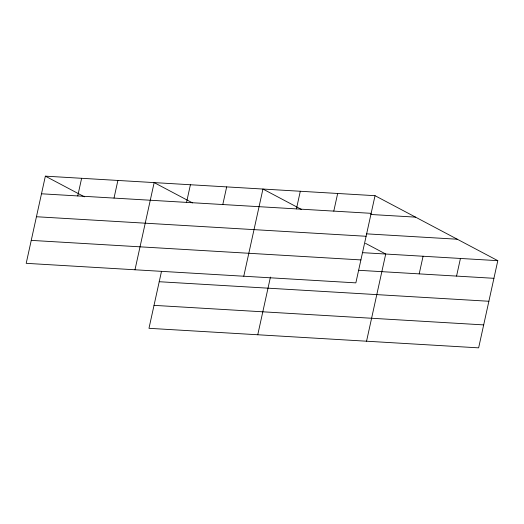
<?xml version="1.0" encoding="UTF-8"?>
<svg xmlns="http://www.w3.org/2000/svg" width="524" height="524" viewBox="0 0 524 524"><rect width="100%" height="100%" fill="white"/><g stroke="black" fill="none" stroke-linecap="round" stroke-linejoin="round"><path stroke-width="0.79" d="M45.365 176.149L26.2 263.33L355.855 282.868L375.027 195.688L45.365 176.149L84.436 196.828M77.749 195.937L81.626 178.298M114.016 198.085L117.893 180.453M134.989 269.775L154.154 182.601L192.498 202.893M161.484 271.432L148.973 328.312L478.635 347.851L497.8 260.67L375.027 195.688M186.537 202.388L190.415 184.749M222.798 204.537L226.676 186.898M243.771 276.22L262.943 189.046L301.287 209.345M257.762 334.757L270.443 277.091M296.427 208.899L300.304 191.26M333.788 211.113L337.666 193.474M366.551 341.209L385.716 254.029L365.457 243.306M419.2 273.882L423.078 256.243M456.561 276.096L460.439 258.456M41.488 193.788L371.149 213.327M370.868 214.486L415.539 217.133M366.315 233.835L457.282 239.226M36.444 216.739L366.099 236.272M362.346 252.647L497.8 260.67M31.244 240.378L360.905 259.917M358.468 270.279L493.922 278.31M159.217 281.722L488.879 301.261M154.023 305.361L483.678 324.9"/></g></svg>
